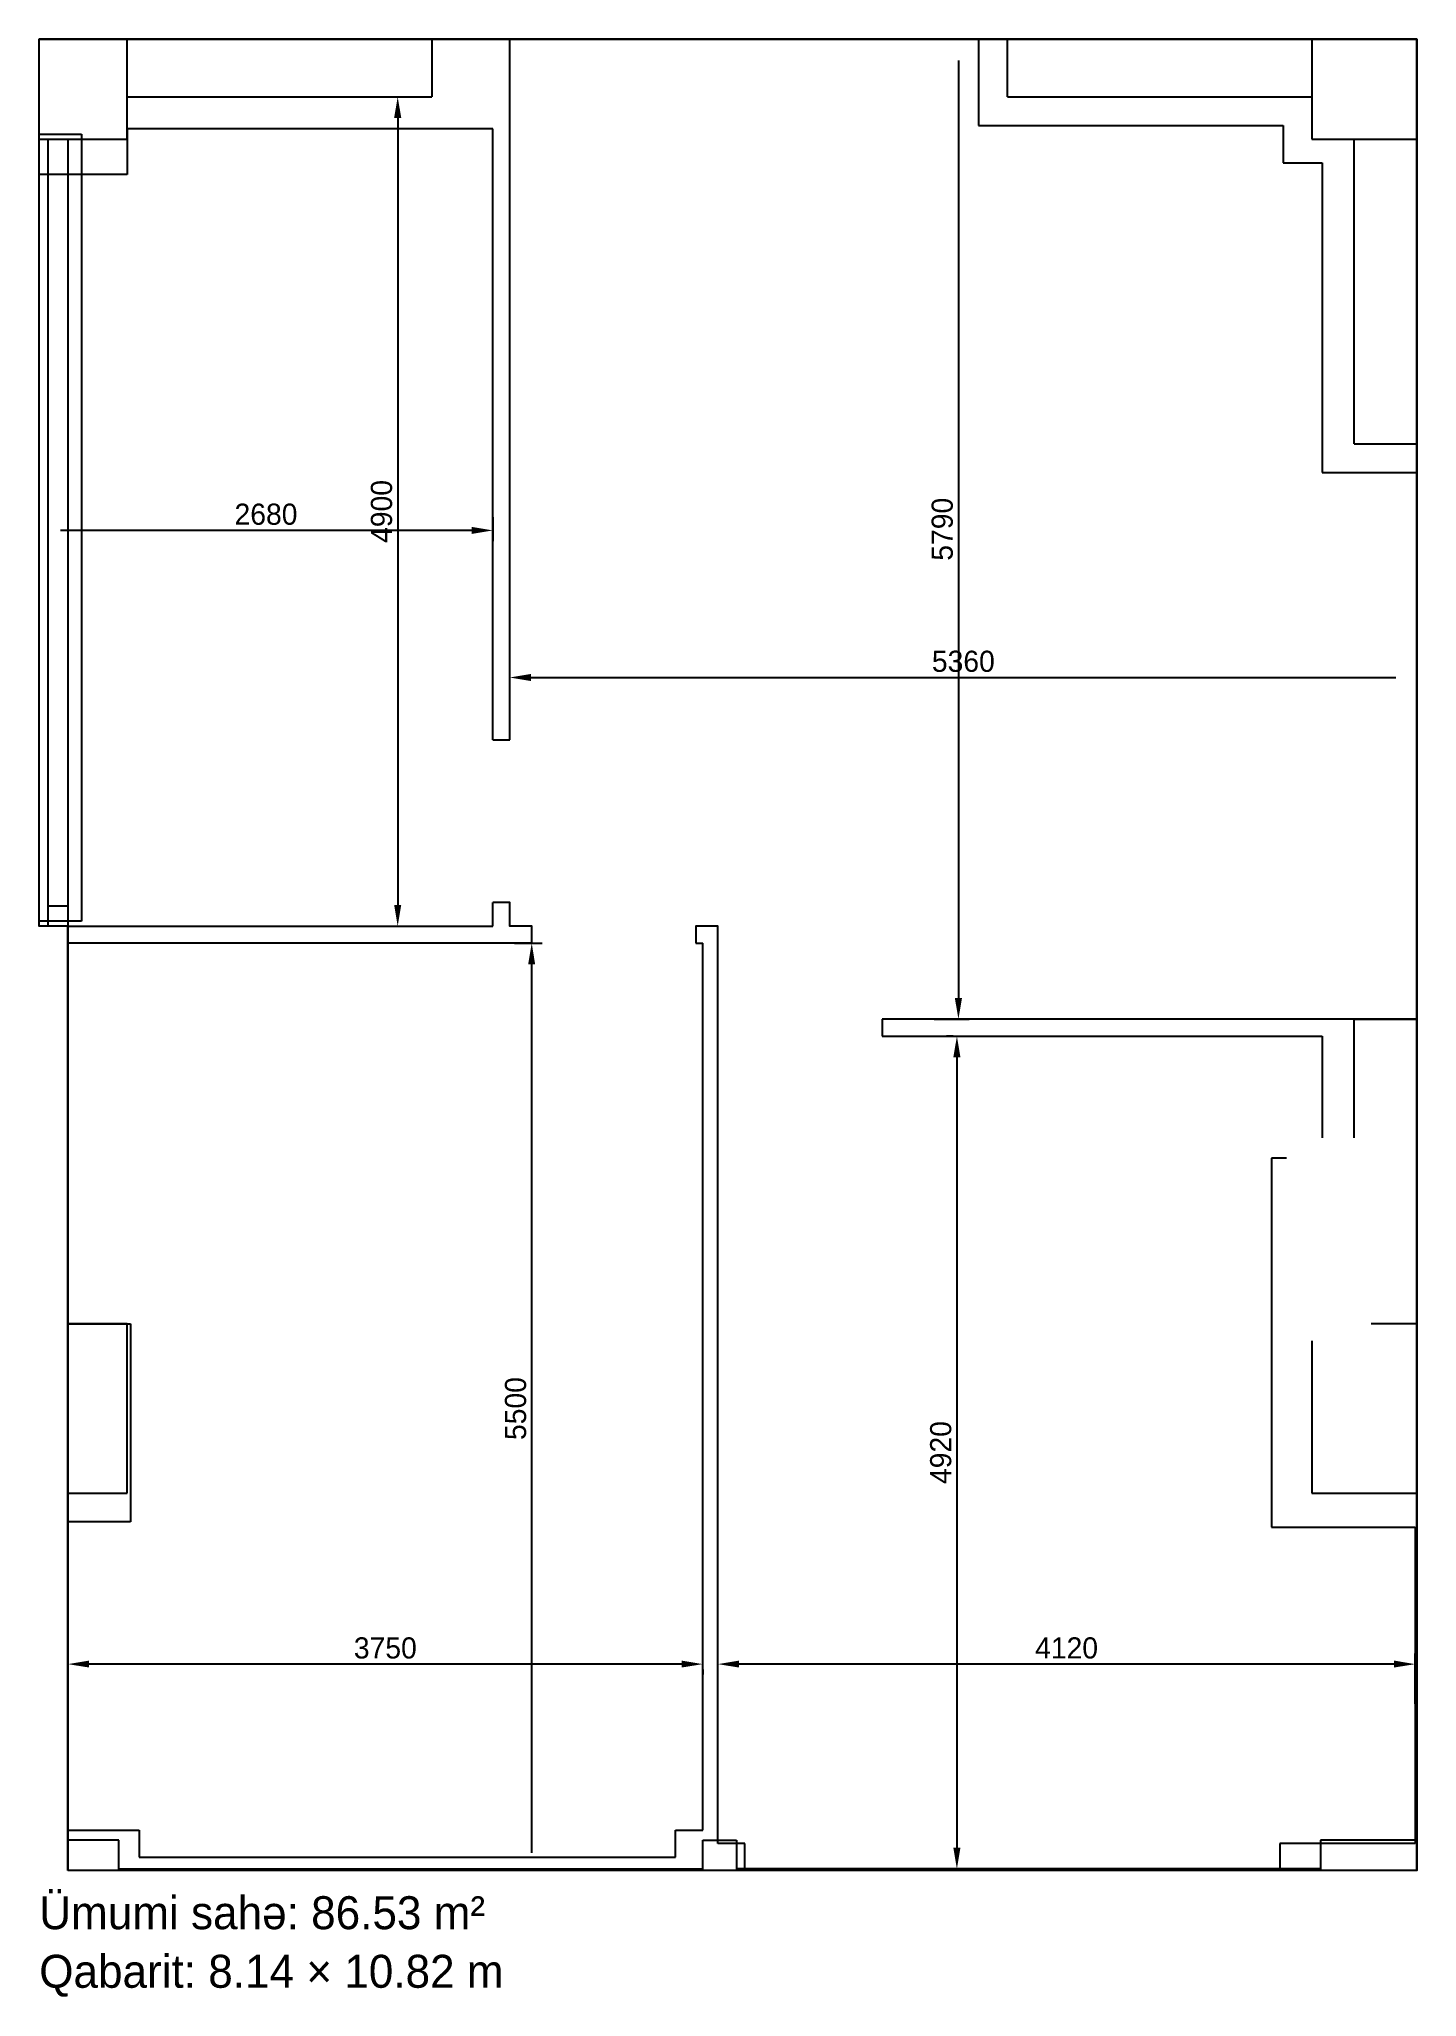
# Model space of a CAD drawing. Header units: millimetres. Extents: x 1383617 to 1391757, y -128390 to -116824.
import ezdxf

# ---------------------------------------------------------------- set-up
doc = ezdxf.new("R2010")
doc.units = ezdxf.units.MM
for name, color, linetype in [('OFFICE_BOUNDARY', 3, 'Continuous'), ('Pencere', 7, 'Continuous'), ('sutun1', 7, 'Continuous')]:
    doc.layers.add(name, color=color, linetype=linetype)

msp = doc.modelspace()

# ---------------------------------------------------------------- linework, layer by layer
at = {"color": 1, "lineweight": 30}
for p, q in [((1383617, -116824), (1391757, -116824)), ((1391757, -116824), (1391757, -127644)), ((1383787, -127644), (1383787, -122064))]:
    msp.add_line(p, q, dxfattribs=at)
at = {"color": 18, "lineweight": -3, "true_color": 0x000000}
for p, q in [((1383617, -122064), (1383617, -116824)), ((1383617, -116824), (1391757, -116824)), ((1391757, -116824), (1391757, -127644)), ((1383787, -122064), (1383617, -122064)), ((1383787, -127644), (1383787, -122064)), ((1391757, -127644), (1383787, -127644))]:
    msp.add_line(p, q, dxfattribs=at)
for p, q in [((1386397, -120964), (1386397, -116824)), ((1386397, -116824), (1386887, -116824)), ((1387947, -116824), (1389167, -116824)), ((1389167, -116824), (1389167, -117334)), ((1386297, -117354), (1384137, -117354)), ((1384137, -117354), (1384137, -117624)), ((1386297, -120964), (1386297, -117354)), ((1389167, -117334), (1390967, -117334)), ((1390967, -117334), (1390967, -117554)), ((1384137, -117624), (1383617, -117624)), ((1390967, -117554), (1391197, -117554)), ((1391197, -117554), (1391197, -119384)), ((1391197, -119384), (1391757, -119384)), ((1391757, -119384), (1391757, -122614)), ((1386297, -120964), (1386397, -120964)), ((1386297, -122064), (1386297, -121924)), ((1383787, -122064), (1386297, -122064)), ((1386527, -122164), (1383787, -122164)), ((1387537, -127404), (1387537, -122164)), ((1387627, -127484), (1387627, -122714)), ((1391757, -122614), (1388597, -122614)), ((1388597, -122614), (1388597, -122714)), ((1388597, -122714), (1391197, -122714)), ((1391197, -122714), (1391197, -123314)), ((1390987, -123434), (1390897, -123434)), ((1390897, -123434), (1390897, -125614)), ((1383787, -124414), (1384157, -124414)), ((1384157, -124414), (1384157, -125584)), ((1384157, -125584), (1383787, -125584)), ((1383787, -125584), (1383787, -127404)), ((1390897, -125614), (1391747, -125614)), ((1391747, -125614), (1391747, -127484)), ((1383787, -127404), (1384207, -127404)), ((1384207, -127404), (1384207, -127564)), ((1387377, -127564), (1387377, -127404)), ((1387377, -127404), (1387537, -127404)), ((1384207, -127564), (1387377, -127564)), ((1387787, -127484), (1387627, -127484)), ((1387787, -127644), (1387787, -127484)), ((1391747, -127484), (1390947, -127484)), ((1390947, -127484), (1390947, -127644))]:
    msp.add_line(p, q)
at = {"color": 0, "lineweight": -2}
for p, q in [((1388905, -116824), (1389111, -116824)), ((1391757, -120692), (1391757, -120533))]:
    msp.add_line(p, q, dxfattribs=at)
at = {"color": 0, "lineweight": -2, "transparency": 16777216}
for p, q in [((1389048, -116949), (1389048, -122489)), ((1385492, -117164), (1385798, -117164)), ((1385735, -117289), (1385735, -121939)), ((1386297, -119647), (1386297, -119789)), ((1386172, -119726), (1383742, -119726)), ((1386397, -120692), (1386397, -120533)), ((1386522, -120595), (1391632, -120595)), ((1385492, -122064), (1385798, -122064)), ((1386425, -122164), (1386589, -122164)), ((1386527, -127539), (1386527, -122289)), ((1388905, -122614), (1389111, -122614)), ((1389017, -122714), (1388977, -122714)), ((1389039, -122839), (1389039, -127509)), ((1383787, -126392), (1383787, -126361)), ((1387627, -126658), (1387627, -126361)), ((1391747, -126658), (1391747, -126361)), ((1387412, -126424), (1383912, -126424)), ((1387537, -126455), (1387537, -126486)), ((1391622, -126424), (1387752, -126424)), ((1389017, -127634), (1388977, -127634))]:
    msp.add_line(p, q, dxfattribs=at)
for points in [[(1386527, -122164), (1386527, -122064), (1386397, -122064), (1386397, -121924), (1386297, -121924)], [(1387627, -122714), (1387627, -122614), (1387627, -122064), (1387497, -122064), (1387497, -122164)], [(1387497, -122164), (1387537, -122164)]]:
    msp.add_lwpolyline(points)
at = {"color": 0, "transparency": 16777216}
for points in [[(1385714, -117289), (1385756, -117289), (1385735, -117164)], [(1386172, -119705), (1386172, -119747), (1386297, -119726)], [(1386522, -120574), (1386522, -120616), (1386397, -120595)], [(1385714, -121939), (1385756, -121939), (1385735, -122064)], [(1386506, -122289), (1386547, -122289), (1386527, -122164)], [(1389027, -122489), (1389069, -122489), (1389048, -122614)], [(1389018, -122839), (1389060, -122839), (1389039, -122714)], [(1383912, -126403), (1383912, -126444), (1383787, -126424)], [(1387412, -126403), (1387412, -126444), (1387537, -126424)], [(1387752, -126403), (1387752, -126444), (1387627, -126424)], [(1391622, -126403), (1391622, -126444), (1391747, -126424)], [(1389018, -127509), (1389060, -127509), (1389039, -127634)]]:
    msp.add_solid(points, dxfattribs=at)
at = {"layer": 'OFFICE_BOUNDARY'}
msp.add_lwpolyline([(1383787, -127644), (1383787, -122064), (1383617, -122064), (1383617, -116824), (1391757, -116824), (1391757, -127644), (1383787, -127644)], close=True, dxfattribs=at)
at = {"layer": 'Pencere'}
for p, q in [((1383667, -117414), (1383667, -117434)), ((1383667, -117414), (1383667, -122064)), ((1383787, -117414), (1383787, -117434)), ((1383787, -117414), (1383787, -122064)), ((1383667, -121944), (1383667, -122064)), ((1383787, -121944), (1383787, -122064)), ((1384087, -127634), (1387537, -127634)), ((1391187, -127634), (1387737, -127634))]:
    msp.add_line(p, q, dxfattribs=at)
msp.add_lwpolyline([(1383667, -121944), (1383787, -121944)], dxfattribs=at)
msp.add_lwpolyline([(1383667, -121944), (1383787, -121944)], dxfattribs=at)
at = {"layer": 'sutun1'}
for p, q in [((1384137, -117414), (1384137, -116824)), ((1385937, -116824), (1385937, -117164)), ((1389337, -117164), (1389337, -116824)), ((1391137, -116824), (1391137, -117414)), ((1384137, -117164), (1385937, -117164)), ((1389337, -117164), (1391137, -117164)), ((1383617, -117414), (1384137, -117414)), ((1391137, -117414), (1391757, -117414)), ((1391387, -119214), (1391387, -117414)), ((1391387, -119214), (1391757, -119214)), ((1383787, -122064), (1383617, -122064)), ((1383787, -124414), (1383787, -122064)), ((1391387, -123314), (1391387, -122614)), ((1391387, -122614), (1391757, -122614)), ((1384137, -124414), (1383787, -124414)), ((1384137, -125414), (1384137, -124414)), ((1391757, -124414), (1391487, -124414)), ((1391137, -124514), (1391137, -125414)), ((1383787, -125414), (1383787, -127464)), ((1383787, -125414), (1384137, -125414)), ((1391137, -125414), (1391757, -125414)), ((1384087, -127464), (1383787, -127464)), ((1384087, -127644), (1384087, -127464)), ((1387537, -127464), (1387737, -127464)), ((1387537, -127644), (1387537, -127464)), ((1387737, -127464), (1387737, -127644)), ((1391757, -127464), (1391187, -127464)), ((1391187, -127464), (1391187, -127644))]:
    msp.add_line(p, q, dxfattribs=at)
at = {"layer": 'sutun1', "color": 134}
for p, q in [((1383617, -117384), (1383867, -117384)), ((1383867, -117384), (1383867, -122034)), ((1383867, -122034), (1383617, -122034))]:
    msp.add_line(p, q, dxfattribs=at)

# ---------------------------------------------------------------- texts
for s, p in [('Ümumi sahə: 86.53 m²', (1383617, -127990)), ('Qabarit: 8.14 × 10.82 m', (1383617, -128336))]:
    msp.add_text(s, height=194.76).set_placement(p)
at = {"color": 0, "transparency": 16777216, "char_height": 125, "attachment_point": 5, "rotation": 90}
for s, insert in [('4900', (1385640, -119614)), ('5790', (1388953, -119719)), ('5500', (1386432, -124914)), ('4920', (1388944, -125174))]:
    msp.add_mtext(s, dxfattribs=dict(at, insert=insert))
at = {"color": 0, "transparency": 16777216, "char_height": 125, "attachment_point": 5}
for s, insert in [('2680', (1384957, -119631)), ('5360', (1389077, -120500)), ('3750', (1385662, -126329)), ('4120', (1389687, -126329))]:
    msp.add_mtext(s, dxfattribs=dict(at, insert=insert))

doc.saveas('drawing.dxf')
